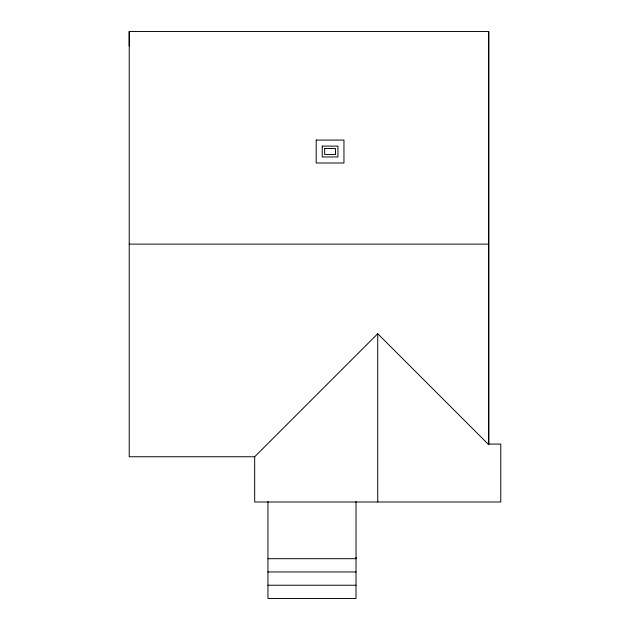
<?xml version="1.0" encoding="UTF-8"?>
<svg xmlns="http://www.w3.org/2000/svg" width="630" height="630" viewBox="0 0 630 630"><rect width="100%" height="100%" fill="white"/><g stroke="black" fill="none" stroke-linecap="round" stroke-linejoin="round"><path stroke-width="0.94" d="M254.677 456.75L129.221 456.75L129.221 31.5L488.723 31.5L488.723 444.685L377.732 333.695L254.677 456.75L254.677 501.992L500.779 501.992L500.779 444.079L488.234 444.079M356.021 501.512L356.021 558.692L267.955 558.692M488.723 444.079L488.723 31.5M129.221 244.125L488.723 244.125M267.955 571.961L356.021 571.961M267.955 585.231L356.021 585.231M377.732 333.695L377.732 501.992M356.021 557.479L356.021 598.5L267.955 598.5L267.955 501.512M129.221 31.5L129.221 45.974M316.205 140.073L316.205 162.997L343.956 162.997L343.956 140.073L316.205 140.073M322.237 146.105L322.237 156.964L337.924 156.964L337.924 146.105L322.237 146.105M324.655 148.522L324.655 154.555L335.507 154.555L335.507 148.522L324.655 148.522"/></g></svg>
